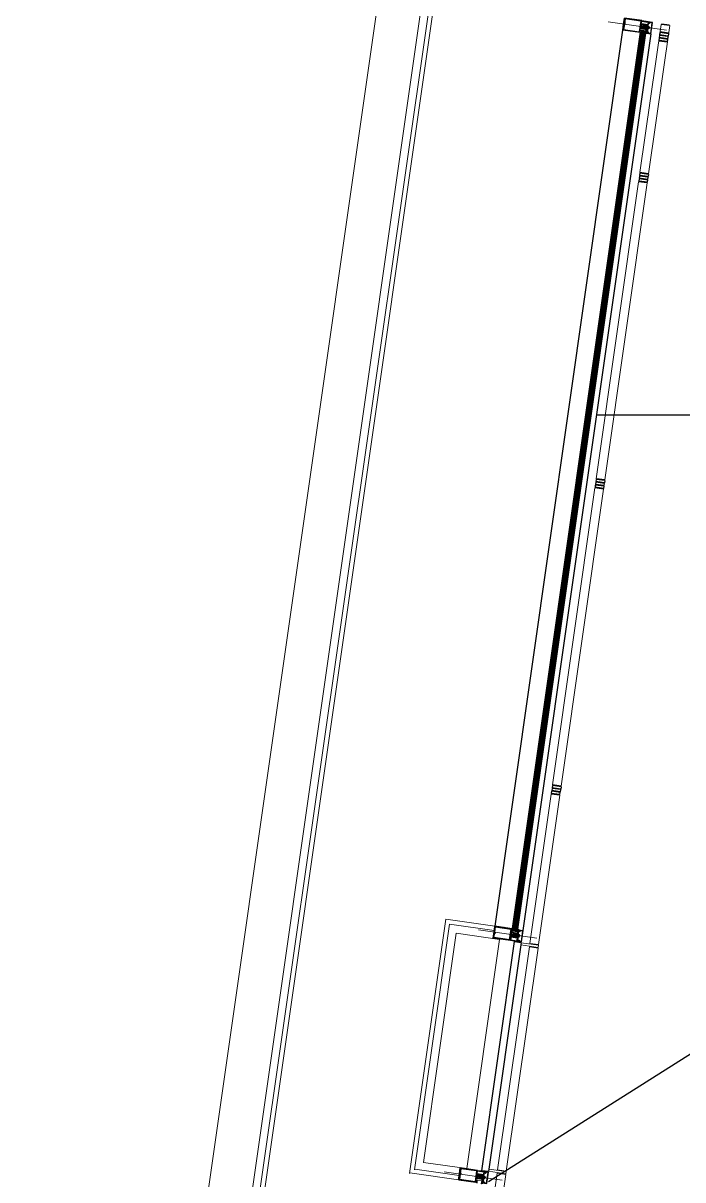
# Model space of a CAD drawing. Header units: centimetres. Extents: x 139057 to 200038, y 34824 to 80516.
# Drawn here: x 169821 to 170122, y 48367 to 48895 of the extents above; entities that cross this region are included whole.
import ezdxf

# ---------------------------------------------------------------- set-up
doc = ezdxf.new("R2010")
doc.units = ezdxf.units.CM
doc.header["$LTSCALE"] = 100
doc.linetypes.add('LEV-124-TUN-CONN$0$CENTER2', pattern=[28.575, 19.05, -3.175, 3.175, -3.175])
doc.layers.get('0').update_dxf_attribs({"lineweight": 0})
doc.layers.get('Defpoints').update_dxf_attribs({"lineweight": 0})
for name, color, linetype, lineweight in [('430_TAVOLATI_001-AM_0', 3, 'Continuous', 0), ('437_RIVESTIMENTI_001-AM_0', 13, 'Continuous', 0), ('440_SIMBOLI_001-AM_0', 31, 'Continuous', 0)]:
    doc.layers.add(name, color=color, linetype=linetype, lineweight=lineweight)
for name, color, linetype in [('A-FACCIATA', 8, 'Continuous'), ('A-FACCIATA MONTANTI', 13, 'Continuous'), ('A-FACCIATTA STONE', 13, 'Continuous'), ('A-GRAFICA', 253, 'Continuous'), ('A-PARAPETTI', 5, 'Continuous'), ('LEV-124-TUN-CONN$0$A-GLAZ-MULL', 1, 'Continuous'), ('LEV-124-TUN-CONN$0$A-STRS-RAIL', 1, 'Continuous')]:
    doc.layers.add(name, color=color, linetype=linetype)

# ---------------------------------------------------------------- blocks, each defined once
blk = doc.blocks.new('LEV-124-TUN-CONN$0$MULL130 LamGlazBLK')
blk.add_line((-3.8, 8.3, 0), (-3.8, 8.3, 0))
at = {"layer": 'Defpoints', "color": 1, "linetype": 'LEV-124-TUN-CONN$0$CENTER2'}
blk.add_line((0, 197.5, 0), (0, -70.4, 0), dxfattribs=at)
at = {"layer": 'Defpoints', "ltscale": 2}
blk.add_line((16.5, 106.5, 0), (16.5, 85.5, 0), dxfattribs=at)
at = {"layer": 'Defpoints'}
blk.add_circle((0, 0, 0), 1, dxfattribs=at)
at = {"layer": 'LEV-124-TUN-CONN$0$A-GLAZ-MULL'}
for p, q in [((-26, 110, 0), (-26, 80, 0)), ((-25, 119, 0), (-21, 119, 0)), ((-21, 118, 0), (-25, 118, 0)), ((-25, 113.5, 0), (-17.9, 113.5, 0)), ((-24, 110.6, 0), (-25, 110.6, 0)), ((-25, 110, 0), (-25, 80, 0)), ((-22.7, 112.2, 0), (-24, 111.7, 0)), ((-24, 111.7, 0), (-24, 110.6, 0)), ((-23.3, 116.2, 0), (-23.3, 113.5, 0)), ((-21.4, 112.7, 0), (-22.7, 112.2, 0)), ((-20.1, 112.2, 0), (-21.4, 112.7, 0)), ((-18.6, 111.5, 0), (-20.1, 112.2, 0)), ((-19, 110.6, 0), (-18.6, 111.5, 0)), ((-17.9, 113.5, 0), (-17.9, 112.6, 0)), ((0, 112.6, 0), (-17.9, 112.6, 0)), ((0, 112.6, 0), (17.9, 112.6, 0)), ((25, 113.5, 0), (17.9, 113.5, 0)), ((17.9, 113.5, 0), (17.9, 112.6, 0)), ((18.6, 111.5, 0), (20.1, 112.2, 0)), ((19, 110.6, 0), (18.6, 111.5, 0)), ((20.1, 112.2, 0), (21.4, 112.7, 0)), ((25, 119, 0), (21, 119, 0)), ((21, 118, 0), (25, 118, 0)), ((21.4, 112.7, 0), (22.7, 112.2, 0)), ((22.7, 112.2, 0), (24, 111.7, 0)), ((23.3, 116.2, 0), (23.3, 113.5, 0)), ((24, 111.7, 0), (24.1, 110.6, 0)), ((24.1, 110.6, 0), (25, 110.6, 0)), ((26, 110, 0), (25, 110, 0)), ((-17.1, 80, 0), (-27.5, 80, 0)), ((-23.4, 78.7, 0), (-24.4, 78.7, 0)), ((-23.4, 80, 0), (-23.4, 78.7, 0)), ((-20.2, 80, 0), (-20.2, 78.7, 0)), ((-20.2, 78.7, 0), (-19.2, 78.7, 0)), ((-3, 80.9, 0), (-3, 78, 0)), ((-2, 81.9, 0), (-2.5, 81.9, 0)), ((-2.5, 81.9, 0), (-2.5, 80.8, 0)), ((-1.4, 80.9, 0), (-2.3, 80.9, 0)), ((2.8, 81.9, 0), (-2, 81.9, 0)), ((-1.7, 79.4, 0), (-1.7, 80.8, 0)), ((-1.4, 80.9, 0), (-1.4, 78, 0)), ((1.5, 84.5, 0), (3, 84.5, 0)), ((3, 84.5, 0), (5, 82.5, 0)), ((3, 79.5, 0), (3, 81.7, 0)), ((4.5, 79.5, 0), (3, 79.5, 0)), ((5, 82.5, 0), (4.5, 79.5, 0)), ((5, 82.5, 0), (5, 82.5, 0)), ((20.2, 78.7, 0), (19.2, 78.7, 0)), ((20.2, 80, 0), (20.2, 78.7, 0)), ((23.4, 80, 0), (23.4, 78.7, 0)), ((23.4, 78.7, 0), (24.4, 78.7, 0))]:
    blk.add_line(p, q, dxfattribs=at)
at = {"layer": 'LEV-124-TUN-CONN$0$A-GLAZ-MULL', "linetype": 'Continuous', "extrusion": (2.06581e-05, -1.53304e-05, 1)}
for p, q in [((-25, 116.5, 0), (-22.7, 117.9, 0)), ((-22.1, 117.1, 0), (-23.2, 116.4, 0)), ((-24.4, 77.9, 0), (-24.4, 78.7, 0)), ((-17.1, 80, 0), (-20.2, 80, 0)), ((19.2, 77.9, 0), (19.2, 78.7, 0)), ((21.8, 76.8, 0), (19.2, 77.9, 0)), ((24.4, 77.9, 0), (21.8, 76.8, 0))]:
    blk.add_line(p, q, dxfattribs=at)
at = {"layer": 'LEV-124-TUN-CONN$0$A-GLAZ-MULL', "linetype": 'Continuous'}
for p, q in [((-25, 112.3, 0), (-25, 110.6, 0)), ((-25, 110.6, 0), (-25, 112.3, 0)), ((-3.2, 106.1, 0), (-11, 106.1, 0)), ((-3.2, 105.5, 0), (-2.4, 106.3, 0)), ((-2.4, 106.3, 0), (-3.2, 106.1, 0)), ((0, 113.1, 0), (-0.4, 113.6, 0)), ((0.4, 113.6, 0), (0, 113.1, 0)), ((3.2, 105.5, 0), (2.4, 106.3, 0)), ((2.4, 106.3, 0), (3.2, 106.1, 0)), ((3.2, 106.1, 0), (11, 106.1, 0)), ((25, 112.3, 0), (25, 110.6, 0)), ((25, 110.6, 0), (25, 112.3, 0)), ((-27.5, 80, 0), (-27.5, 0, 0)), ((-26.5, 80, 0), (-26.5, 1, 0)), ((-24.5, 76, 0), (-24.5, 4, 0)), ((-24.5, 76, 0), (24.5, 76, 0)), ((-17.1, 78, 0), (-17.1, 80, 0)), ((17.1, 78, 0), (-17.1, 78, 0)), ((-9, 105.5, 0), (-5.7, 105.5, 0)), ((-4.7, 104.5, 0), (-4.7, 93.1, 0)), ((-2.4, 104.7, 0), (-3.2, 105.5, 0)), ((-3.2, 103.9, 0), (-2.4, 104.7, 0)), ((-2.4, 103.1, 0), (-3.2, 103.9, 0)), ((-3.2, 102.3, 0), (-2.4, 103.1, 0)), ((-2.4, 101.5, 0), (-3.2, 102.3, 0)), ((-3.2, 100.7, 0), (-2.4, 101.5, 0)), ((-2.4, 99.9, 0), (-3.2, 100.7, 0)), ((-3.2, 99.1, 0), (-2.4, 99.9, 0)), ((-2.4, 98.3, 0), (-3.2, 99.1, 0)), ((-3.2, 97.5, 0), (-2.4, 98.3, 0)), ((-2.4, 96.7, 0), (-3.2, 97.5, 0)), ((-3.2, 95.9, 0), (-2.4, 96.7, 0)), ((-3.2, 94.3, 0), (-3.2, 95.9, 0)), ((0, 89.1, 0), (-0.7, 89.1, 0)), ((0, 89.1, 0), (0.7, 89.1, 0)), ((2.4, 104.7, 0), (3.2, 105.5, 0)), ((3.2, 103.9, 0), (2.4, 104.7, 0)), ((2.4, 103.1, 0), (3.2, 103.9, 0)), ((3.2, 102.3, 0), (2.4, 103.1, 0)), ((2.4, 101.5, 0), (3.2, 102.3, 0)), ((3.2, 100.7, 0), (2.4, 101.5, 0)), ((2.4, 99.9, 0), (3.2, 100.7, 0)), ((3.2, 99.1, 0), (2.4, 99.9, 0)), ((2.4, 98.3, 0), (3.2, 99.1, 0)), ((3.2, 97.5, 0), (2.4, 98.3, 0)), ((2.4, 96.7, 0), (3.2, 97.5, 0)), ((3.2, 95.9, 0), (2.4, 96.7, 0)), ((11, 105.5, 0), (3.2, 105.5, 0)), ((3.2, 94.3, 0), (3.2, 95.9, 0)), ((4.7, 95, 0), (4.7, 93.1, 0)), ((17.1, 78, 0), (17.1, 80, 0)), ((24.5, 4, 0), (24.5, 76, 0)), ((26.5, 1, 0), (26.5, 80, 0)), ((27.5, 80, 0), (27.5, 0, 0)), ((-0.2, 0, 0), (-27.5, 0, 0)), ((-26.5, 1, 0), (-0.2, 1, 0)), ((-24.5, 4, 0), (-1.2, 4, 0)), ((-2.1, 4.8, 0), (-4, 7.6, 0)), ((-1.7, 6, 0), (-3.1, 8.1, 0)), ((-1.6, 4.6, 0), (-2.1, 4.8, 0)), ((1, 6, 0), (-1.7, 6, 0)), ((-1.3, 4.8, 0), (-1.3, 5.1, 0)), ((-1.3, 5.1, 0), (0.2, 5.1, 0)), ((-1.2, 4.8, 0), (-1.2, 5, 0)), ((-0.5, 5, 0), (-1.2, 5, 0)), ((-1.2, 4, 0), (-1.2, 4.8, 0)), ((-0.2, 4, 0), (-0.2, 4.8, 0)), ((-0.2, 0, 0), (-0.2, 4, 0)), ((0.2, 0, 0), (0.2, 4, 0)), ((0.2, 1, 0), (26.5, 1, 0)), ((27.5, 0, 0), (0.2, 0, 0)), ((0.2, 4, 0), (0.2, 5.1, 0)), ((0.2, 4, 0), (24.5, 4, 0)), ((1.3, 4, 0), (1.3, 5.8, 0)), ((27.5, 50.4, 0), (27.5, 46.9, 0))]:
    blk.add_line(p, q, dxfattribs=at)
at = {"layer": 'LEV-124-TUN-CONN$0$A-GLAZ-MULL', "linetype": 'Continuous', "extrusion": (4.13169e-05, -9.3459e-10, 1)}
for p, q in [((-25, 112.3, 0), (-25, 110.6, 0)), ((-25, 110.6, 0), (-25, 112.3, 0))]:
    blk.add_line(p, q, dxfattribs=at)
at = {"layer": 'LEV-124-TUN-CONN$0$A-GLAZ-MULL', "linetype": 'Continuous', "extrusion": (-2.06581e-05, -1.53304e-05, 1)}
for p, q in [((22.1, 117.1, 0), (23.3, 116.4, 0)), ((25, 116.5, 0), (22.7, 117.9, 0)), ((-24.4, 77.9, 0), (-21.8, 76.8, 0)), ((-21.8, 76.8, 0), (-19.2, 77.9, 0)), ((-19.2, 77.9, 0), (-19.2, 78.7, 0)), ((17.1, 80, 0), (20.2, 80, 0)), ((24.4, 77.9, 0), (24.4, 78.7, 0))]:
    blk.add_line(p, q, dxfattribs=at)
at = {"layer": 'LEV-124-TUN-CONN$0$A-GLAZ-MULL', "linetype": 'Continuous', "extrusion": (-1.53304e-05, 2.06581e-05, 1)}
for p, q in [((-4.2, 80.1, 0), (-3.5, 81.9, 0)), ((-3.5, 78.2, 0), (-4.2, 80.1, 0)), ((-3.5, 81.9, 0), (-3, 81.9, 0)), ((-3, 78.2, 0), (-3.5, 78.2, 0)), ((-3, 81.9, 0), (-3, 80.8, 0)), ((-3, 80.8, 0), (-1.7, 80.8, 0)), ((-1.7, 79.4, 0), (-3, 79.4, 0)), ((-3, 79.4, 0), (-3, 78.2, 0))]:
    blk.add_line(p, q, dxfattribs=at)
at = {"layer": 'LEV-124-TUN-CONN$0$A-GLAZ-MULL', "elevation": 0}
for points in [[(26, 110), (26, 130), (-26, 130), (-26, 110)], [(25, 119), (25, 129), (-25, 129), (-25, 119)], [(-25, 118), (-25, 110)], [(-25, 115.4), (-24.5, 115.4), (-24.5, 115), (-24.5, 114.6), (-24.5, 114.2), (-25, 113.5)], [(25, 115.4), (24.5, 115.4), (24.5, 115), (24.5, 114.6), (24.5, 114.2), (25, 113.5)], [(25, 110), (25, 118)]]:
    blk.add_lwpolyline(points, dxfattribs=at)
blk.add_lwpolyline([(-25, 110), (-12, 110), (-12, 80), (-25, 80)], close=True, dxfattribs=at)
at = {"layer": 'LEV-124-TUN-CONN$0$A-GLAZ-MULL', "linetype": 'Continuous', "elevation": 0}
for points in [[(0, 110.6), (-0.2, 110.6), (-5, 110.6, 0.267949), (-5.4, 110.3), (-6.3, 108.8, -0.57735), (-7.2, 108.8), (-8, 110.3, 0.267949), (-8.5, 110.6), (-19, 110.6)], [(0, 108.6), (-0.9, 108.6, -0.414214), (-1.4, 109.1), (-1.4, 110, 0.414214), (-1.9, 110.5), (-4.3, 110.5, 0.414214), (-4.8, 110), (-4.8, 109.1, -0.414214), (-5.3, 108.6), (-7.6, 108.6, -0.414214), (-8.1, 109.1), (-8.1, 110.1, 0.414214), (-8.6, 110.6), (-10, 110.6, 0.414214), (-11, 109.6), (-11, 106.1)], [(0, 110.6), (0.2, 110.6), (5, 110.6, -0.267949), (5.4, 110.3), (6.3, 108.8, 0.57735), (7.2, 108.8), (8, 110.3, -0.267949), (8.5, 110.6), (19, 110.6)], [(0, 108.6), (0.9, 108.6, 0.414214), (1.4, 109.1), (1.4, 110, -0.414214), (1.9, 110.5), (4.3, 110.5, -0.414214), (4.8, 110), (4.8, 109.1, 0.414214), (5.3, 108.6), (7.6, 108.6, 0.414214), (8.1, 109.1), (8.1, 110.1, -0.414214), (8.6, 110.6), (10, 110.6, -0.414214), (11, 109.6), (11, 106.1)], [(-11, 105.5), (-8.1, 105.5, -0.414214), (-7.8, 105.3), (-7.8, 83.2, 0.414214), (-6.8, 82.2), (-5.5, 82.2, 0.414214), (-4.5, 83.2), (-4.5, 83.5, -0.414214), (-3.5, 84.5), (0, 84.5)], [(-11, 104.5), (-11, 104, 0.414214), (-10.5, 103.5), (-10.5, 103.5, 0.414214), (-10, 104), (-10, 104.5)], [(-2.3, 78), (-2.3, 81, -0.414214), (-1.8, 81.5), (1.8, 81.5, -0.414214), (2.3, 81), (2.3, 78)], [(5.7, 96), (6.9, 96, -0.414214), (7.9, 95), (7.9, 78)], [(11, 104.5), (11, 104, -0.414214), (10.5, 103.5), (10.5, 103.5, -0.414214), (10, 104), (10, 104.5)]]:
    blk.add_lwpolyline(points, format="xyb", dxfattribs=at)
at = {"layer": 'LEV-124-TUN-CONN$0$A-GLAZ-MULL', "color": 1, "linetype": 'Continuous', "elevation": 0}
blk.add_lwpolyline([(-1.6, 116), (0, 116), (1.6, 116), (1.6, 118.8, -0.317923), (5.9, 113.6), (-5.9, 113.6, -0.317923), (-1.6, 118.8)], format="xyb", close=True, dxfattribs=at)
at = {"layer": 'LEV-124-TUN-CONN$0$A-GLAZ-MULL', "color": 1, "linetype": 'Continuous', "extrusion": (2.06581e-05, -1.53304e-05, 1), "elevation": -923}
blk.add_lwpolyline([(18.1, 106.6), (15.3, 106.6, -0.153464), (15, 106.7), (14.7, 106.9), (13.5, 108.5, -0.135368), (13, 109.5, -0.316586), (13.7, 109.9), (14.5, 110.2), (19.3, 110.2), (21.5, 111.6, -0.957292), (22.1, 110.8), (21, 110.1, 0.700208), (21.1, 109.7), (23, 109.7, 0.198912), (23.3, 109.9), (23.5, 110.1, -0.223019), (24.9, 110), (26.1, 110, 0.121572), (26.3, 110.5), (26, 112.1, -0.47772), (26.3, 112.4), (26.5, 112.4, -0.353437), (27, 112), (27.9, 109.6), (28.1, 108.8, 0.122832), (28.4, 108.1, 0.084329), (28.9, 107.7), (29.7, 107.3), (29.9, 107.3, -0.879899), (29.8, 106.5, -0.024194), (29.2, 106.5), (28.7, 106.6, -0.09775), (27.8, 106.8, -0.124447), (27, 107.4), (26.5, 107.9, 0.11503), (25.6, 108.5), (22.3, 108.5, 0.792784), (22.2, 108), (25.3, 107.4, -0.085082), (25.7, 107.2, -0.7729), (25.4, 106.5), (24.9, 106.5), (22, 106.8, -0.21375), (20.7, 107.6, 0.265219), (19.1, 108.5), (15.8, 108.5, 0.883104), (15.7, 107.8), (18.2, 107.5, -0.910676), (18.2, 106.5)], format="xyb", dxfattribs=at)
at = {"layer": 'LEV-124-TUN-CONN$0$A-GLAZ-MULL', "linetype": 'Continuous', "elevation": 0}
for points in [[(-11, 105.5), (-11, 104.5)], [(-10, 104.5), (-8.9, 104.5), (-8.9, 101.5), (-10.5, 100.5), (-10.5, 78)], [(1.5, 84.5), (0, 84.5)], [(10, 104.5), (9, 104.5), (9, 101.5), (10.5, 100.5), (10.5, 78)], [(11, 105.5), (11, 104.5)]]:
    blk.add_lwpolyline(points, dxfattribs=at)
at = {"layer": 'LEV-124-TUN-CONN$0$A-GLAZ-MULL', "color": 1, "linetype": 'Continuous', "extrusion": (2.06581e-05, -1.53304e-05, 1), "elevation": -923}
blk.add_lwpolyline([(19, 85.5), (17.1, 85.4), (18.1, 80.4), (20.8, 80.4), (20.8, 78.6), (19.3, 78.6), (19.3, 78), (21.8, 77), (24.3, 78), (24.3, 78.6), (22.7, 78.6), (22.7, 80.4), (27.4, 80.4), (28.4, 85.4), (27.3, 85.5, -0.184948)], format="xyb", close=True, dxfattribs=at)
at = {"layer": 'LEV-124-TUN-CONN$0$A-GLAZ-MULL', "linetype": 'Continuous', "extrusion": (2.06581e-05, -1.53304e-05, 1)}
for centre, radius, start, end in [((-23.1, 116.2, -923), 0.2, 129.9986, 199.9986), ((-22.4, 117.5, -923), 0.5, 309.9986, 124.9986)]:
    blk.add_arc(centre, radius, start, end, dxfattribs=at)
at = {"layer": 'LEV-124-TUN-CONN$0$A-GLAZ-MULL'}
for centre, radius, start, end in [((-21, 118.5, 0), 0.5, 270, 90), ((21, 118.5, 0), 0.5, 90, 270), ((2.8, 81.7, 0), 0.25, 0, 90), ((5.7, 95, 0), 1, 90, 180)]:
    blk.add_arc(centre, radius, start, end, dxfattribs=at)
at = {"layer": 'LEV-124-TUN-CONN$0$A-GLAZ-MULL', "linetype": 'Continuous', "extrusion": (-2.06581e-05, -1.53304e-05, 1)}
for centre, radius, start, end in [((22.5, 117.5, -140.5), 0.5, 55.0014, 230.0014), ((23.1, 116.2, -140.5), 0.2, 340.0014, 50.0014)]:
    blk.add_arc(centre, radius, start, end, dxfattribs=at)
at = {"layer": 'LEV-124-TUN-CONN$0$A-GLAZ-MULL', "linetype": 'Continuous'}
for centre, radius, start, end in [((-5.7, 104.5, 0), 1, 0, 90), ((-0.7, 93.1, 0), 4, 180, 270), ((0, 94.3, 0), 3.18, 180, 270.0877), ((0, 94.3, 0), 3.18, 269.9123, 0), ((0.7, 93.1, 0), 4, 270, 0), ((-3.6, 7.9, 0), 0.5, 123.6901, 213.6901), ((-3.6, 7.9, 0), 0.5, 33.6901, 123.6901), ((-1.6, 4.8, 0), 0.25, 262.2348, 0), ((-0.5, 4.8, 0), 0.25, 0, 90), ((1, 5.8, 0), 0.25, 0, 90)]:
    blk.add_arc(centre, radius, start, end, dxfattribs=at)
blk = doc.blocks.new('LEV-124-TUN-CONN$0$HANDRAIL-BUILDING C')
at = {"layer": 'LEV-124-TUN-CONN$0$A-STRS-RAIL'}
for p, q in [((-47, 16), (-7.3, 20.3)), ((-46.7, 13), (-6.9, 17.3)), ((-46.7, 13), (-45.6, 3.1)), ((-45.6, 3.1), (-5.8, 7.4)), ((-45.3, 0.1), (-5.5, 4.4)), ((-45.3, 0.1), (-44.2, -9.9)), ((-44, 16.3), (-43.7, 13.3)), ((-42.6, 3.4), (-42.3, 0.4)), ((-10.2, 20), (-9.9, 17)), ((-8.8, 7.1), (-8.5, 4.1)), ((-5.8, 7.4), (-6.9, 17.3)), ((-4.4, -5.5), (-5.5, 4.4)), ((-44.2, -9.9), (-4.4, -5.5)), ((-43.9, -12.8), (-4.1, -8.5)), ((-42.8, -22.8), (-43.9, -12.8)), ((-42.8, -22.8), (-3, -18.4)), ((-42.4, -25.8), (-2.7, -21.4)), ((-41.2, -9.5), (-40.9, -12.5)), ((-39.8, -22.5), (-39.5, -25.4)), ((-7.4, -5.8), (-7.1, -8.8)), ((-6, -18.8), (-5.7, -21.7)), ((-3, -18.4), (-4.1, -8.5))]:
    blk.add_line(p, q, dxfattribs=at)

msp = doc.modelspace()

# ---------------------------------------------------------------- linework, layer by layer
at = {"layer": '430_TAVOLATI_001-AM_0'}
for p, q in [((170019.75, 49165.35, 0), (169820.56, 47771.37, 0)), ((170037.09, 49145.35, 0), (169843.19, 47788.34, 0))]:
    msp.add_line(p, q, dxfattribs=at)
at = {"layer": '430_TAVOLATI_001-AM_0', "elevation": 0}
msp.add_lwpolyline([(170018.25, 48479.74), (170003.31, 48375.2), (170023.11, 48372.37), (170038.05, 48476.91)], close=True, dxfattribs=at)
at = {"layer": '437_RIVESTIMENTI_001-AM_0'}
for p, q in [((170035.13, 49106.86, 0), (169847.52, 47793.97, 0)), ((170036.86, 49104.86, 0), (169849.79, 47795.67, 0)), ((170013.6, 48486.11, 0), (169997.03, 48370.16, 0)), ((170015.3, 48483.85, 0), (169999.3, 48371.85, 0)), ((170035.87, 48482.93, 0), (170013.6, 48486.11, 0)), ((170035.59, 48480.95, 0), (170015.3, 48483.85, 0)), ((170019.62, 48369.18, 0), (169999.33, 48372.08, 0)), ((170019.34, 48367.2, 0), (169997.07, 48370.39, 0))]:
    msp.add_line(p, q, dxfattribs=at)
at = {"layer": '440_SIMBOLI_001-AM_0', "elevation": 0}
for points in [[(170106.14, 48826.2), (170115.8, 48893.81), (170111.84, 48894.38), (170102.18, 48826.76)], [(170115.5, 48893.86), (170115.55, 48894.15), (170112.18, 48894.63), (170112.14, 48894.34)], [(170101.58, 48822.6), (170082.22, 48687.07), (170086.18, 48686.5), (170105.54, 48822.04)], [(170066.22, 48546.81), (170085.58, 48682.35), (170081.62, 48682.91), (170062.26, 48547.38)], [(170061.66, 48543.22), (170051.93, 48475.08), (170055.89, 48474.51), (170065.62, 48542.66)], [(170047.78, 48474.37), (170055.7, 48473.24), (170055.84, 48474.23), (170047.93, 48475.36)], [(170033.17, 48372.09), (170041.09, 48370.96), (170040.95, 48369.97), (170033.03, 48371.1)], [(170031.18, 48301.59), (170040.91, 48369.68), (170036.95, 48370.25), (170027.22, 48302.16)]]:
    msp.add_lwpolyline(points, dxfattribs=at)
msp.add_lwpolyline([(170051.7, 48473.52), (170037.17, 48371.81), (170041.13, 48371.24), (170055.66, 48472.95)], close=True, dxfattribs=at)
at = {"layer": 'A-FACCIATA', "color": 1}
for p, q in [((170094.29, 48891.77, 0), (170035.87, 48482.93, 0)), ((170044.22, 48480.86, 0), (170102.92, 48891.65, 0)), ((170045.21, 48480.72, 0), (170103.91, 48891.51, 0)), ((170045.31, 48480.71, 0), (170104, 48891.5, 0)), ((170046.3, 48480.56, 0), (170104.99, 48891.35, 0)), ((170107.19, 48890.08, 0), (170048.72, 48480.94, 0)), ((170102.92, 48891.65, 0), (170104.99, 48891.35, 0)), ((170044.22, 48480.86, 0), (170046.3, 48480.56, 0))]:
    msp.add_line(p, q, dxfattribs=at)
at = {"layer": 'A-FACCIATA'}
for p, q in [((170102.23, 48890.74, 0), (170043.81, 48481.93, 0)), ((170044.55, 48480.81, 0), (170103.25, 48891.6, 0)), ((170044.88, 48480.77, 0), (170103.58, 48891.56, 0)), ((170045.64, 48480.66, 0), (170104.33, 48891.45, 0)), ((170045.97, 48480.61, 0), (170104.66, 48891.4, 0))]:
    msp.add_line(p, q, dxfattribs=at)
at = {"layer": 'A-FACCIATTA STONE', "elevation": 0}
msp.add_lwpolyline([(170047.95, 48475.5), (170033.01, 48370.96), (170030.04, 48371.38), (170044.98, 48475.92)], close=True, dxfattribs=at)
at = {"layer": 'A-GRAFICA', "elevation": 0}
for points in [[(171140.92, 48366.2), (170586.98, 48716.23), (170033.01, 48366.26)], [(170082.42, 48716.26), (171091.55, 48716.2)]]:
    msp.add_lwpolyline(points, dxfattribs=at)

# ---------------------------------------------------------------- block references
at = {"layer": 'A-FACCIATA MONTANTI', "yscale": 0.1, "zscale": 0.1}
for p, xscale, rotation in [((170094.68, 48894.49, 0), 0.1, 261.8679376715324), ((170035.49, 48480.21, 0), -0.0999999999999999, 261.8679397141076), ((170019.73, 48369.93, 0), 0.1, 261.8679380244052)]:
    msp.add_blockref('LEV-124-TUN-CONN$0$MULL130 LamGlazBLK', p, dxfattribs=dict(at, xscale=xscale, rotation=rotation))
at = {"layer": 'A-PARAPETTI', "xscale": 0.1, "yscale": 0.1, "zscale": 0.1}
for p, rotation in [((170110.55, 48888.91, 0), 165.6203824181705), ((170101.39, 48824.75, 0), 165.6203824181685), ((170081.43, 48685.06, 0), 165.6203824181685), ((170061.47, 48545.37, 0), 165.6203824181685)]:
    msp.add_blockref('LEV-124-TUN-CONN$0$HANDRAIL-BUILDING C', p, dxfattribs=dict(at, rotation=rotation))

doc.saveas('drawing.dxf')
